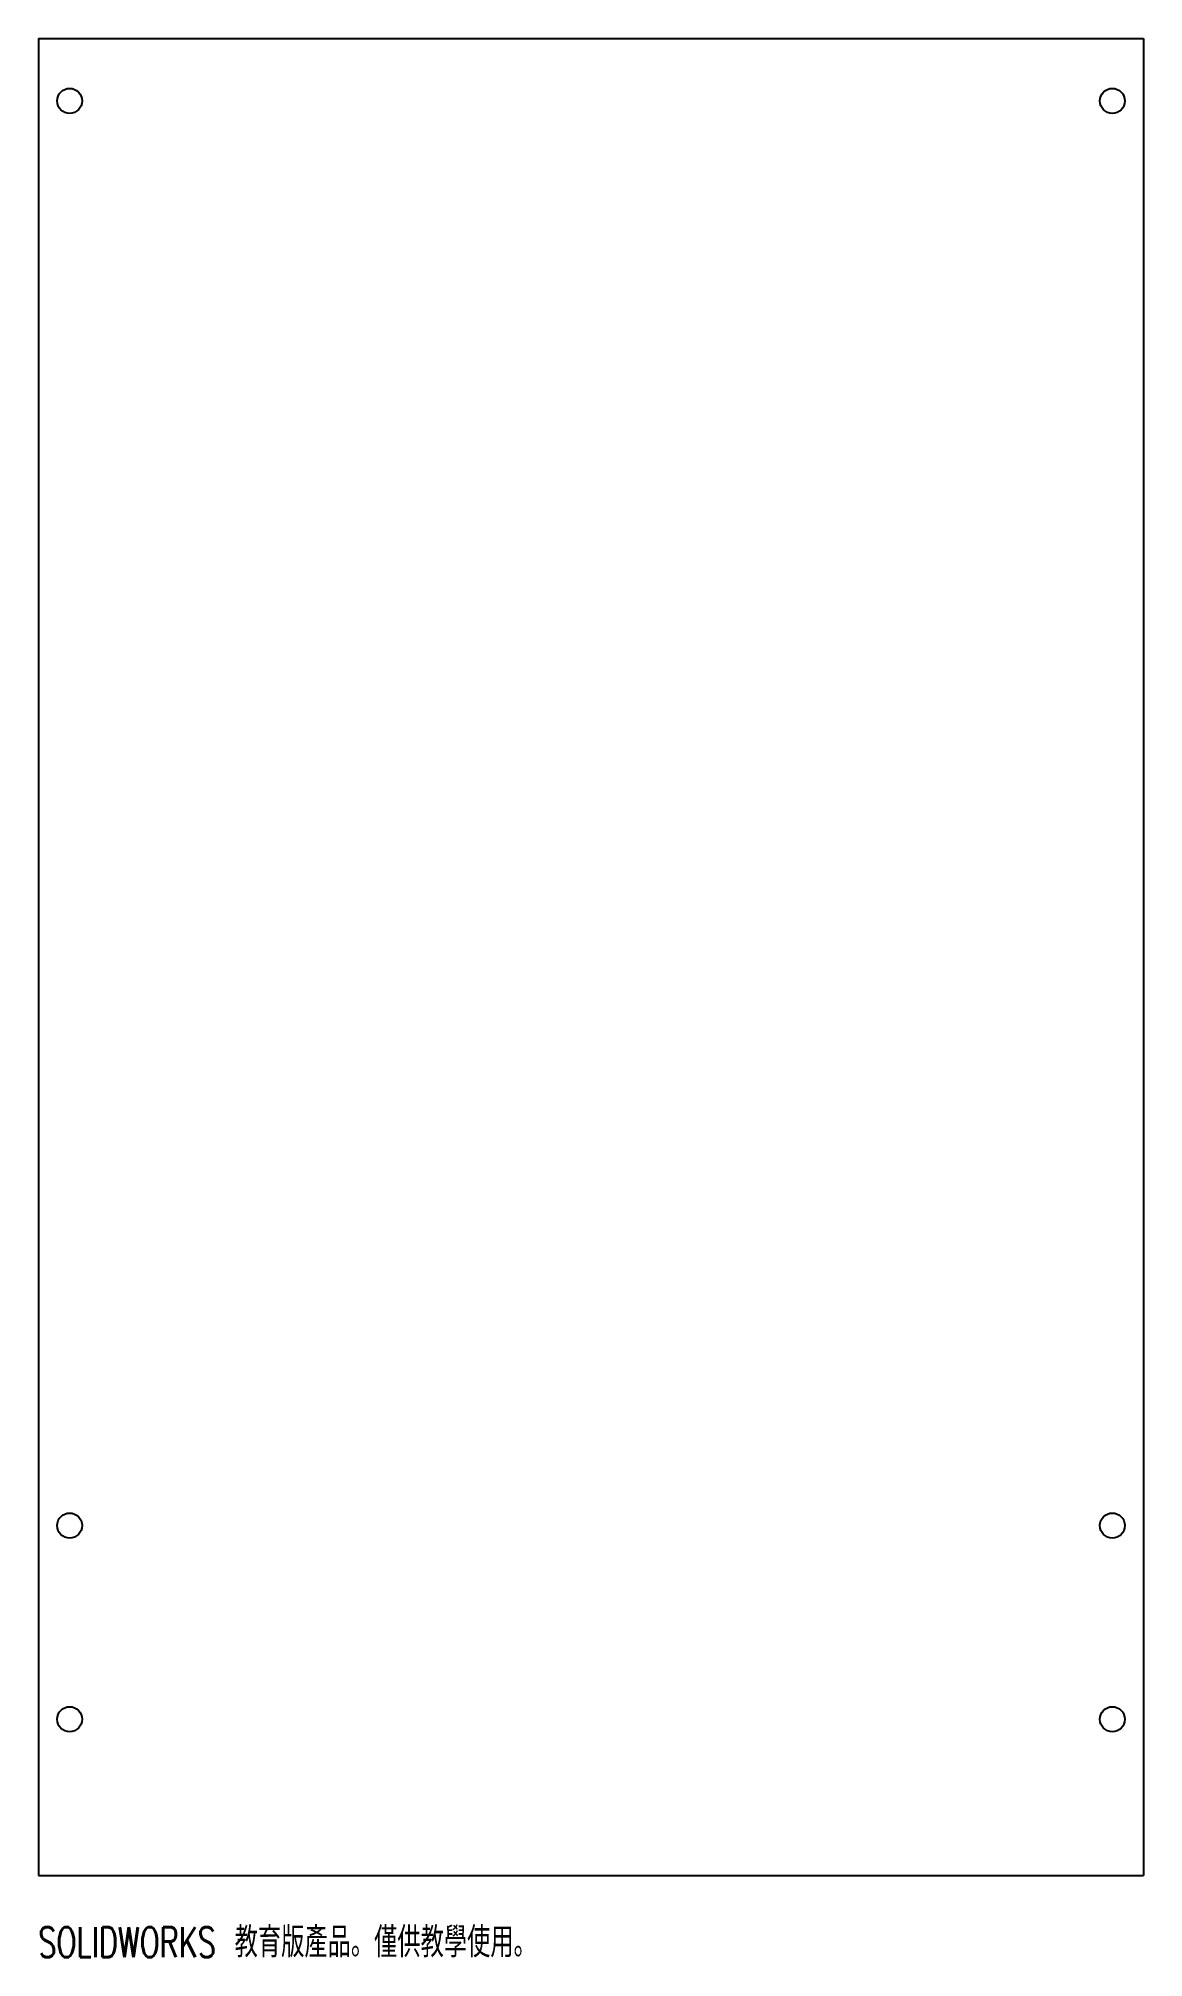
# Model space of a CAD drawing. Header units: millimetres. Extents: x -88 to 88, y -205 to 102.
import ezdxf

# ---------------------------------------------------------------- set-up
doc = ezdxf.new("R2010")
doc.units = ezdxf.units.MM
doc.styles.add('SLDTEXTSTYLE0', font='TXT', dxfattribs={"width": 0.7, "bigfont": 'bigfont'})

msp = doc.modelspace()

# ---------------------------------------------------------------- linework, layer by layer
at = {"color": 7, "linetype": 'Continuous', "lineweight": 25}
for p, q in [((-88.5, 102), (-88.5, -192)), ((-88.5, 102), (88.5, 102)), ((88.5, 102), (88.5, -192)), ((-88.5, -192), (88.5, -192))]:
    msp.add_line(p, q, dxfattribs=at)
for centre in [(-83.5, 92), (83.5, 92), (-83.5, -136), (83.5, -136), (-83.5, -167), (83.5, -167)]:
    msp.add_circle(centre, 2, dxfattribs=at)

# ---------------------------------------------------------------- texts
at = {"color": 7, "linetype": 'Continuous', "insert": (-88.5, -200.27), "char_height": 4.8336, "attachment_point": 1, "style": 'SLDTEXTSTYLE0'}
msp.add_mtext('SOLIDWORKS 教育版產品。僅供教學使用。', dxfattribs=at)

doc.saveas('drawing.dxf')
